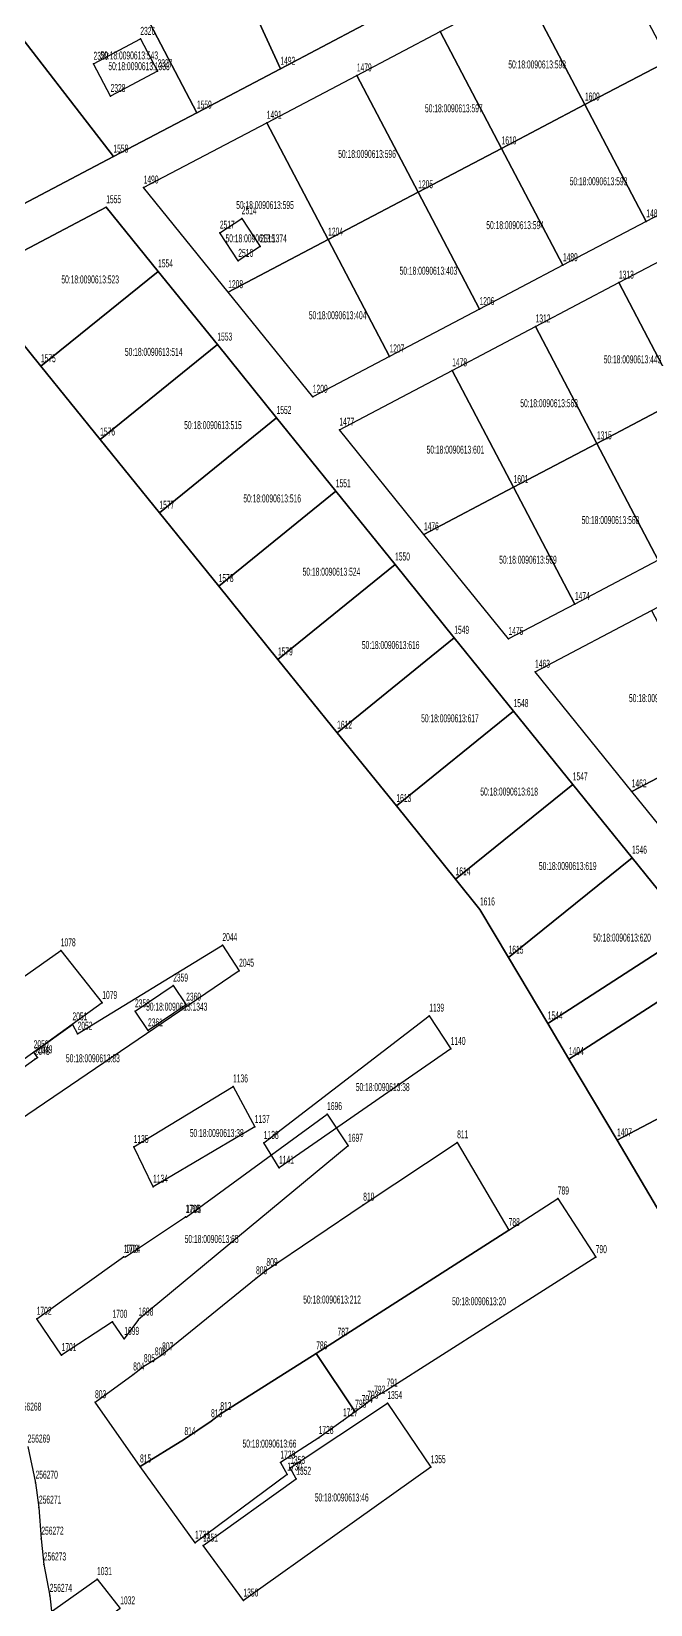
# Model space of a CAD drawing. Extents: x 1277570 to 1279623, y 422293 to 424918.
# Drawn here: x 1278161 to 1278325.3, y 422947.8 to 423365 of the extents above; entities that cross this region are included whole.
import ezdxf

# ---------------------------------------------------------------- set-up
doc = ezdxf.new("R2010")
doc.units = 0
doc.layers.get('0').update_dxf_attribs({"linetype": 'CONTINUOUS'})

# ---------------------------------------------------------------- blocks, each defined once
blk = doc.blocks.new('REGION1')
at = {"color": 7, "linetype": 'CONTINUOUS'}
for points in [[(1278436.400002, 422938.529998), (1278425.660001, 422960.000001), (1278414.629998, 422981.320002), (1278402.999998, 423003.450002), (1278391.360002, 423025.580002), (1278379.739998, 423047.700002), (1278368.109998, 423069.840001), (1278356.470002, 423091.970001), (1278342.939998, 423117.73), (1278303.630001, 423092.439999), (1278298.009999, 423101.900001), (1278336.11, 423126.430002), (1278320.400002, 423145.859998), (1278304.660002, 423165.299999), (1278288.949999, 423184.729999), (1278273.22, 423204.17), (1278257.500002, 423223.61), (1278241.769998, 423243.040001), (1278226.049999, 423262.480001), (1278210.330001, 423281.920001), (1278194.600002, 423301.350002), (1278180.84, 423318.359998), (1278144.739999, 423299.390001)], [(1278137.689999, 423308.110001), (1278182.739999, 423331.780002), (1278204.91, 423343.440002), (1278227.049999, 423355.06), (1278249.170002, 423366.700002)], [(1278434.830001, 423372.760001), (1278412.699998, 423361.129999), (1278390.569999, 423349.500002), (1278368.440001, 423337.87), (1278346.310002, 423326.239998), (1278324.179999, 423314.61), (1278302.05, 423302.979998), (1278279.910001, 423291.350001), (1278256.020001, 423278.789998), (1278235.67, 423268.090002), (1278213.209998, 423295.830002), (1278190.769998, 423323.580001), (1278223.450002, 423340.749998), (1278247.359998, 423353.310001), (1278269.490002, 423364.949998), (1278291.62, 423376.570001)], [(1278484.98, 423368.160002), (1278491.3, 423350.460001), (1278503.149998, 423317.159998), (1278482.270002, 423306.179998), (1278460.129998, 423294.550001), (1278438.01, 423282.919999), (1278415.870001, 423271.290001), (1278393.740002, 423259.659999), (1278371.609999, 423248.030002), (1278349.48, 423236.4), (1278327.350001, 423224.769998), (1278305.229999, 423213.140001), (1278287.610001, 423203.880001), (1278265.16, 423231.620002), (1278242.709999, 423259.370001), (1278272.66, 423275.110001), (1278294.789998, 423286.739998), (1278316.920002, 423298.36), (1278339.05, 423310.000002), (1278361.169999, 423321.62), (1278383.309998, 423333.260001), (1278405.440001, 423344.879999), (1278427.58, 423356.510001), (1278449.699999, 423368.149998)]]:
    blk.add_lwpolyline(points, dxfattribs=at)
blk.add_lwpolyline([(1278347.709999, 423223.039998), (1278369.830001, 423234.67), (1278391.970001, 423246.300002), (1278414.099999, 423257.929999), (1278436.229998, 423269.560002), (1278458.360001, 423281.189999), (1278480.49, 423292.820001), (1278506.880001, 423306.689999), (1278520.440002, 423268.63), (1278534.000002, 423230.570002), (1278517.700002, 423221.999998), (1278495.579999, 423210.38), (1278473.45, 423198.749998), (1278451.310001, 423187.110002), (1278429.189998, 423175.489999), (1278407.06, 423163.860002), (1278384.920001, 423152.23), (1278362.790002, 423140.600002), (1278345.959998, 423131.749999), (1278320.310002, 423163.45), (1278294.660001, 423195.17), (1278325.58, 423211.410001)], close=True, dxfattribs=at)

msp = doc.modelspace()

# ---------------------------------------------------------------- linework, layer by layer
at = {"color": 7, "linetype": 'CONTINUOUS'}
for points in [[(1278210.379999, 423391.489998), (1278230.680002, 423401.870002), (1278249.170002, 423366.700002), (1278227.049999, 423355.06)], [(1278184.880001, 423381.560002), (1278210.379999, 423391.489998), (1278227.049999, 423355.06), (1278204.91, 423343.440002)], [(1278291.62, 423376.570001), (1278313.749999, 423388.199998), (1278330.029998, 423357.22), (1278307.889999, 423345.589998)], [(1278152.310002, 423371.110002), (1278178.100001, 423378.92), (1278184.880001, 423381.560002), (1278204.91, 423343.440002), (1278182.739999, 423331.780002)], [(1278269.490002, 423364.949998), (1278291.62, 423376.570001), (1278307.889999, 423345.589998), (1278285.770001, 423333.960001)], [(1278099.62, 423355.159999), (1278152.310002, 423371.110002), (1278182.739999, 423331.780002), (1278137.689999, 423308.110001)], [(1278189.889999, 423363.000001), (1278194.459999, 423354.420002), (1278181.989998, 423347.850002), (1278177.470001, 423356.389998)], [(1278247.359998, 423353.310001), (1278269.490002, 423364.949998), (1278285.770001, 423333.960001), (1278263.640002, 423322.329999)], [(1278307.889999, 423345.589998), (1278330.029998, 423357.22), (1278346.310002, 423326.239998), (1278324.179999, 423314.61)], [(1278223.450002, 423340.749998), (1278247.359998, 423353.310001), (1278263.640002, 423322.329999), (1278239.730001, 423309.77)], [(1278285.770001, 423333.960001), (1278307.889999, 423345.589998), (1278324.179999, 423314.61), (1278302.05, 423302.979998)], [(1278190.769998, 423323.580001), (1278223.450002, 423340.749998), (1278239.730001, 423309.77), (1278213.209998, 423295.830002)], [(1278263.640002, 423322.329999), (1278285.770001, 423333.960001), (1278302.05, 423302.979998), (1278279.910001, 423291.350001)], [(1278239.730001, 423309.77), (1278263.640002, 423322.329999), (1278279.910001, 423291.350001), (1278256.020001, 423278.789998)], [(1278144.739999, 423299.390001), (1278180.84, 423318.359998), (1278194.600002, 423301.350002), (1278163.499998, 423276.189998)], [(1278216.81, 423315.409999), (1278221.710002, 423307.940001), (1278215.889999, 423304.130002), (1278210.990002, 423311.6)], [(1278213.209998, 423295.830002), (1278239.730001, 423309.77), (1278256.020001, 423278.789998), (1278235.67, 423268.090002)], [(1278316.920002, 423298.36), (1278339.05, 423310.000002), (1278355.33, 423279.01), (1278333.210001, 423267.390002)], [(1278163.499998, 423276.189998), (1278194.600002, 423301.350002), (1278210.330001, 423281.920001), (1278179.230002, 423256.749998)], [(1278294.789998, 423286.739998), (1278316.920002, 423298.36), (1278333.210001, 423267.390002), (1278311.070002, 423255.750001)], [(1278272.66, 423275.110001), (1278294.789998, 423286.739998), (1278311.070002, 423255.750001), (1278288.949999, 423244.129998)], [(1278179.230002, 423256.749998), (1278210.330001, 423281.920001), (1278226.049999, 423262.480001), (1278194.950001, 423237.320002)], [(1278242.709999, 423259.370001), (1278272.66, 423275.110001), (1278288.949999, 423244.129998), (1278265.16, 423231.620002)], [(1278311.070002, 423255.750001), (1278333.210001, 423267.390002), (1278349.48, 423236.4), (1278327.350001, 423224.769998)], [(1278194.950001, 423237.320002), (1278226.049999, 423262.480001), (1278241.769998, 423243.040001), (1278210.68, 423217.890001)], [(1278288.949999, 423244.129998), (1278311.070002, 423255.750001), (1278327.350001, 423224.769998), (1278305.229999, 423213.140001)], [(1278210.68, 423217.890001), (1278241.769998, 423243.040001), (1278257.500002, 423223.61), (1278226.399998, 423198.450001)], [(1278265.16, 423231.620002), (1278288.949999, 423244.129998), (1278305.229999, 423213.140001), (1278287.610001, 423203.880001)], [(1278226.399998, 423198.450001), (1278257.500002, 423223.61), (1278273.22, 423204.17), (1278242.130002, 423179.01)], [(1278294.660001, 423195.17), (1278325.58, 423211.410001), (1278344.190001, 423175.999999), (1278320.310002, 423163.45)], [(1278242.130002, 423179.01), (1278273.22, 423204.17), (1278288.949999, 423184.729999), (1278257.850001, 423159.579999)], [(1278257.850001, 423159.579999), (1278288.949999, 423184.729999), (1278304.660002, 423165.299999), (1278273.57, 423140.139999)], [(1278320.310002, 423163.45), (1278344.190001, 423175.999999), (1278362.790002, 423140.600002), (1278345.959998, 423131.749999)], [(1278273.57, 423140.139999), (1278304.660002, 423165.299999), (1278320.400002, 423145.859998), (1278287.630002, 423119.360001), (1278280.039998, 423132.140002)], [(1278287.630002, 423119.360001), (1278320.400002, 423145.859998), (1278336.11, 423126.430002), (1278298.009999, 423101.900001)], [(1278168.780001, 423121.29), (1278179.789998, 423107.340002), (1278124.859998, 423067.899998), (1278113.770002, 423082.429998)], [(1278211.669999, 423122.710002), (1278216.110001, 423115.900001), (1278135.350001, 423061.04), (1278129.529998, 423069.09), (1278161.869999, 423092.460002), (1278162.62, 423092.910001), (1278161.579998, 423094.269998), (1278171.880001, 423101.66), (1278173.23, 423099.179999)], [(1278303.630001, 423092.439999), (1278342.939998, 423117.73), (1278356.470002, 423091.970001), (1278316.42, 423070.919999)], [(1278188.480002, 423105.13), (1278198.6, 423111.94), (1278202.049999, 423106.889998), (1278191.930001, 423100.080002)], [(1278222.659999, 423070.229999), (1278266.579998, 423103.970001), (1278272.259998, 423095.140002), (1278226.71, 423063.649999)], [(1278316.42, 423070.919999), (1278356.470002, 423091.970001), (1278368.109998, 423069.840001), (1278329.219999, 423049.399999)], [(1278193.28, 423058.62), (1278188.119998, 423069.150001), (1278214.499999, 423085.210002), (1278220.259998, 423074.459999)], [(1278239.460002, 423077.880001), (1278245.030001, 423069.469998), (1278189.409998, 423023.37), (1278185.630002, 423018.26), (1278182.49, 423022.789998), (1278168.989998, 423013.959999), (1278162.380002, 423023.569998), (1278185.450002, 423040.04), (1278185.910002, 423040.010002), (1278201.859998, 423050.67), (1278202.090001, 423050.539998)], [(1278177.869998, 423001.460002), (1278187.990001, 423008.820001), (1278190.830001, 423011.01), (1278193.75, 423012.800001), (1278195.67, 423014.149998), (1278220.600002, 423034.33), (1278223.360002, 423036.519999), (1278249.04, 423053.850001), (1278273.980002, 423070.38), (1278287.649999, 423047.120001), (1278242.229998, 423018), (1278236.569999, 423014.420002), (1278211.119999, 422998.309999), (1278208.66, 422996.419999), (1278201.599999, 422991.690002), (1278189.81, 422984.419998)], [(1278236.569999, 423014.420002), (1278242.229998, 423018), (1278287.649999, 423047.120001), (1278300.690001, 423055.480002), (1278310.76, 423039.930001), (1278255.239999, 423004.559998), (1278251.939998, 423002.680001), (1278250.119999, 423001.32), (1278248.620002, 423000.170002), (1278246.899998, 422998.939998)], [(1278189.81, 422984.419998), (1278201.599999, 422991.690002), (1278208.66, 422996.419999), (1278211.119999, 422998.309999), (1278236.569999, 423014.420002), (1278246.899998, 422998.939998), (1278243.680002, 422996.65), (1278237.219999, 422991.99), (1278227.059999, 422985.439999), (1278228.879999, 422982.280002), (1278204.419998, 422964.220002)], [(1278217.259999, 422948.87), (1278206.529998, 422963.450001), (1278231.269999, 422981.139998), (1278229.670002, 422984.049999), (1278255.45, 423001.259999), (1278266.98, 422984.229999)], [(1278136.99, 422925.279999), (1278178.390001, 422954.540002), (1278184.549998, 422946.799999), (1278143.320001, 422916.989999)]]:
    msp.add_lwpolyline(points, close=True, dxfattribs=at)
for points in [[(1278144.739999, 423299.390001), (1278163.499998, 423276.189998), (1278179.230002, 423256.749998), (1278194.950001, 423237.320002), (1278210.68, 423217.890001), (1278226.399998, 423198.450001), (1278242.130002, 423179.01), (1278257.850001, 423159.579999), (1278273.57, 423140.139999), (1278280.039998, 423132.140002), (1278287.630002, 423119.360001), (1278298.009999, 423101.900001), (1278303.630001, 423092.439999), (1278316.42, 423070.919999), (1278329.219999, 423049.399999), (1278342.000002, 423027.889998), (1278354.800001, 423006.359999), (1278367.589999, 422984.839999), (1278377.3, 422968.509998), (1278376.359998, 422961.210001), (1278374.140002, 422943.900002)], [(1278374.140002, 422943.900002), (1278376.359998, 422961.210001), (1278377.3, 422968.509998), (1278367.589999, 422984.839999), (1278354.800001, 423006.359999), (1278342.000002, 423027.889998), (1278329.219999, 423049.399999), (1278316.42, 423070.919999), (1278303.630001, 423092.439999), (1278298.009999, 423101.900001), (1278287.630002, 423119.360001), (1278280.039998, 423132.140002), (1278273.57, 423140.139999), (1278257.850001, 423159.579999), (1278242.130002, 423179.01), (1278226.399998, 423198.450001), (1278210.68, 423217.890001), (1278194.950001, 423237.320002), (1278179.230002, 423256.749998), (1278163.499998, 423276.189998), (1278144.739999, 423299.390001)], [(1278159.990001, 422989.689998), (1278162.080001, 422980.130001), (1278162.98, 422973.509999), (1278163.609999, 422965.270001), (1278164.280001, 422958.430001), (1278165.840001, 422950.109998), (1278166.809999, 422941.160001)]]:
    msp.add_lwpolyline(points, dxfattribs=at)
at = {"color": 7}
for p in [(1278189.889999, 423363.000001), (1278269.490002, 423364.949998), (1278177.470001, 423356.389998), (1278194.459999, 423354.420002), (1278227.049999, 423355.06), (1278247.359998, 423353.310001), (1278181.989998, 423347.850002), (1278307.889999, 423345.589998), (1278204.91, 423343.440002), (1278223.450002, 423340.749998), (1278285.770001, 423333.960001), (1278182.739999, 423331.780002), (1278190.769998, 423323.580001), (1278263.640002, 423322.329999), (1278180.84, 423318.359998), (1278216.81, 423315.409999), (1278210.990002, 423311.6), (1278324.179999, 423314.61), (1278221.710002, 423307.940001), (1278239.730001, 423309.77), (1278215.889999, 423304.130002), (1278302.05, 423302.979998), (1278194.600002, 423301.350002), (1278213.209998, 423295.830002), (1278316.920002, 423298.36), (1278279.910001, 423291.350001), (1278294.789998, 423286.739998), (1278210.330001, 423281.920001), (1278256.020001, 423278.789998), (1278163.499998, 423276.189998), (1278272.66, 423275.110001), (1278235.67, 423268.090002), (1278226.049999, 423262.480001), (1278242.709999, 423259.370001), (1278179.230002, 423256.749998), (1278311.070002, 423255.750001), (1278241.769998, 423243.040001), (1278288.949999, 423244.129998), (1278194.950001, 423237.320002), (1278265.16, 423231.620002), (1278257.500002, 423223.61), (1278210.68, 423217.890001), (1278305.229999, 423213.140001), (1278273.22, 423204.17), (1278287.610001, 423203.880001), (1278226.399998, 423198.450001), (1278294.660001, 423195.17), (1278288.949999, 423184.729999), (1278242.130002, 423179.01), (1278304.660002, 423165.299999), (1278320.310002, 423163.45), (1278257.850001, 423159.579999), (1278320.400002, 423145.859998), (1278273.57, 423140.139999), (1278280.039998, 423132.140002), (1278168.780001, 423121.29), (1278211.669999, 423122.710002), (1278287.630002, 423119.360001), (1278216.110001, 423115.900001), (1278198.6, 423111.94), (1278179.789998, 423107.340002), (1278202.049999, 423106.889998), (1278188.480002, 423105.13), (1278266.579998, 423103.970001), (1278171.880001, 423101.66), (1278173.23, 423099.179999), (1278191.930001, 423100.080002), (1278298.009999, 423101.900001), (1278272.259998, 423095.140002), (1278161.579998, 423094.269998), (1278161.869999, 423092.460002), (1278162.62, 423092.910001), (1278303.630001, 423092.439999), (1278214.499999, 423085.210002), (1278239.460002, 423077.880001), (1278220.259998, 423074.459999), (1278222.659999, 423070.229999), (1278245.030001, 423069.469998), (1278273.980002, 423070.38), (1278316.42, 423070.919999), (1278188.119998, 423069.150001), (1278226.71, 423063.649999), (1278193.28, 423058.62), (1278249.04, 423053.850001), (1278300.690001, 423055.480002), (1278201.859998, 423050.67), (1278202.090001, 423050.539998), (1278287.649999, 423047.120001), (1278185.450002, 423040.04), (1278185.910002, 423040.010002), (1278223.360002, 423036.519999), (1278310.76, 423039.930001), (1278220.600002, 423034.33), (1278162.380002, 423023.569998), (1278182.49, 423022.789998), (1278189.409998, 423023.37), (1278185.630002, 423018.26), (1278242.229998, 423018), (1278168.989998, 423013.959999), (1278190.830001, 423011.01), (1278193.75, 423012.800001), (1278195.67, 423014.149998), (1278236.569999, 423014.420002), (1278187.990001, 423008.820001), (1278251.939998, 423002.680001), (1278255.239999, 423004.559998), (1278177.869998, 423001.460002), (1278246.899998, 422998.939998), (1278248.620002, 423000.170002), (1278250.119999, 423001.32), (1278255.45, 423001.259999), (1278208.66, 422996.419999), (1278211.119999, 422998.309999), (1278243.680002, 422996.65), (1278201.599999, 422991.690002), (1278237.219999, 422991.99), (1278189.81, 422984.419998), (1278227.059999, 422985.439999), (1278228.879999, 422982.280002), (1278229.670002, 422984.049999), (1278266.98, 422984.229999), (1278162.080001, 422980.130001), (1278231.269999, 422981.139998), (1278162.98, 422973.509999), (1278163.609999, 422965.270001), (1278204.419998, 422964.220002), (1278206.529998, 422963.450001), (1278164.280001, 422958.430001), (1278178.390001, 422954.540002), (1278165.840001, 422950.109998), (1278217.259999, 422948.87)]:
    msp.add_point(p, dxfattribs=at)

# ---------------------------------------------------------------- block references
msp.add_blockref('REGION1', (0, 0), dxfattribs=at)

# ---------------------------------------------------------------- texts
at = {"color": 7, "width": 0.5}
for s, height, p in [('2326', 2.122557, (1278189.889999, 423364.072441)), ('2329', 2.122561, (1278177.470001, 423357.46244)), ('50:18:0090613:543', 2.122561, (1278179.297125, 423357.55978)), ('2327', 2.122557, (1278194.459999, 423355.492442)), ('1492', 2.122557, (1278227.049999, 423356.13244)), ('50:18:0090613:598', 2.122557, (1278287.566562, 423355.170004)), ('50:18:0090613:1333', 2.122557, (1278181.411864, 423354.709524)), ('1479', 2.122557, (1278247.359998, 423354.382442)), ('2328', 2.122557, (1278181.989998, 423348.922442)), ('1609', 2.122557, (1278307.889999, 423346.662443)), ('1559', 2.122557, (1278204.91, 423344.512443)), ('50:18:0090613:597', 2.122557, (1278265.440213, 423343.540666)), ('1491', 2.122557, (1278223.450002, 423341.822443)), ('1610', 2.122557, (1278285.770001, 423335.032441)), ('1558', 2.122557, (1278182.739999, 423332.852442)), ('50:18:0090613:596', 2.122561, (1278242.419998, 423331.44244)), ('1490', 2.122557, (1278190.769998, 423324.652442)), ('1205', 2.122561, (1278263.640002, 423323.40244)), ('50:18:0090613:593', 2.122561, (1278303.848225, 423324.186655)), ('1555', 2.122561, (1278180.84, 423319.43244)), ('50:18:0090613:595', 2.122557, (1278215.328999, 423317.893678)), ('2514', 2.122561, (1278216.81, 423316.482441)), ('1488', 2.122557, (1278324.179999, 423315.682441)), ('2517', 2.122561, (1278210.990002, 423312.672441)), ('50:18:0090613:1374', 2.122557, (1278212.497826, 423309.062481)), ('1204', 2.122557, (1278239.730001, 423310.842441)), ('50:18:0090613:594', 2.122557, (1278281.718227, 423312.556656)), ('2516', 2.122557, (1278215.889999, 423305.202442)), ('2515', 2.122557, (1278221.710002, 423309.012441)), ('1554', 2.122557, (1278194.600002, 423302.422443)), ('1489', 2.122557, (1278302.05, 423304.052443)), ('50:18:0090613:523', 2.122557, (1278168.933461, 423298.158861)), ('1208', 2.122557, (1278213.209998, 423296.902442)), ('50:18:0090613:403', 2.122557, (1278258.698583, 423300.463855)), ('1313', 2.122557, (1278316.920002, 423299.432441)), ('1206', 2.122557, (1278279.910001, 423292.422441)), ('50:18:0090613:404', 2.122557, (1278234.607352, 423288.666324)), ('1312', 2.122557, (1278294.789998, 423287.812443)), ('1553', 2.122557, (1278210.330001, 423282.992442)), ('1207', 2.122557, (1278256.020001, 423279.862443)), ('1575', 2.122557, (1278163.499998, 423277.262443)), ('50:18:0090613:514', 2.122557, (1278185.789402, 423278.954034)), ('1478', 2.122557, (1278272.66, 423276.182441)), ('50:18:0090613:443', 2.122557, (1278312.872797, 423276.960206)), ('1209', 2.122557, (1278235.67, 423269.162442)), ('1552', 2.122557, (1278226.049999, 423263.552441)), ('50:18:0090613:563', 2.122561, (1278290.741987, 423265.336452)), ('50:18:0090613:515', 2.122561, (1278201.515601, 423259.520847)), ('1477', 2.122557, (1278242.709999, 423260.442441)), ('1576', 2.122557, (1278179.230002, 423257.822443)), ('1315', 2.122557, (1278311.070002, 423256.822441)), ('50:18:0090613:601', 2.122561, (1278265.874728, 423253.02033)), ('1551', 2.122557, (1278241.769998, 423244.112441)), ('1601', 2.122557, (1278288.949999, 423245.202443)), ('1577', 2.122557, (1278194.950001, 423238.392442)), ('50:18:0090613:516', 2.122557, (1278217.237193, 423240.085636)), ('50:18:0090613:568', 2.122557, (1278307.024787, 423234.349216)), ('1476', 2.122557, (1278265.16, 423232.692442)), ('1550', 2.122557, (1278257.500002, 423224.68244)), ('50:18:0090613:569', 2.122561, (1278285.131646, 423223.824671)), ('1578', 2.122557, (1278210.68, 423218.962441)), ('50:18:0090613:524', 2.122557, (1278232.962807, 423220.649247)), ('1474', 2.122557, (1278305.229999, 423214.212441)), ('1549', 2.122561, (1278273.22, 423205.242441)), ('1475', 2.122557, (1278287.610001, 423204.952442)), ('50:18:0090613:616', 2.122561, (1278248.686592, 423201.212227)), ('1579', 2.122557, (1278226.399998, 423199.522441)), ('1463', 2.122557, (1278294.660001, 423196.242441)), ('1548', 2.122561, (1278288.949999, 423185.802441)), ('50:18:0090613:570', 2.122561, (1278319.586018, 423187.127951)), ('1612', 2.122557, (1278242.130002, 423180.082441)), ('50:18:0090613:617', 2.122561, (1278264.414007, 423181.77606)), ('1547', 2.122561, (1278304.660002, 423166.37244)), ('1462', 2.122557, (1278320.310002, 423164.522441)), ('1613', 2.122561, (1278257.850001, 423160.652441)), ('50:18:0090613:618', 2.122557, (1278280.130993, 423162.338821)), ('1546', 2.122557, (1278320.400002, 423146.932443)), ('50:18:0090613:619', 2.122557, (1278295.681888, 423142.611076)), ('1614', 2.122561, (1278273.57, 423141.212441)), ('1616', 2.122557, (1278280.039998, 423133.212442)), ('1078', 2.122561, (1278168.780001, 423122.362441)), ('2044', 2.122557, (1278211.669999, 423123.782443)), ('50:18:0090613:620', 2.122557, (1278310.10859, 423123.620396)), ('1615', 2.122557, (1278287.630002, 423120.432441)), ('2359', 2.122557, (1278198.6, 423113.012441)), ('2045', 2.122557, (1278216.110001, 423116.972442)), ('1079', 2.122557, (1278179.789998, 423108.412442)), ('2358', 2.122561, (1278188.480002, 423106.202441)), ('50:18:0090613:1343', 2.122557, (1278191.412827, 423105.302479)), ('2360', 2.122557, (1278202.049999, 423107.962443)), ('1139', 2.122557, (1278266.579998, 423105.042442)), ('2051', 2.122557, (1278171.880001, 423102.732441)), ('2361', 2.122557, (1278191.930001, 423101.152442)), ('1544', 2.122557, (1278298.009999, 423102.972442)), ('2052', 2.122561, (1278173.23, 423100.25244)), ('2050', 2.122557, (1278161.579998, 423095.342443)), ('2048', 2.122557, (1278161.869999, 423093.532443)), ('2049', 2.122557, (1278162.62, 423093.982442)), ('1140', 2.122557, (1278272.259998, 423096.212443)), ('1404', 2.122561, (1278303.630001, 423093.51244)), ('50:18:0090613:83', 2.122557, (1278170.142839, 423091.620854)), ('1136', 2.122557, (1278214.499999, 423086.282442)), ('50:18:0090613:38', 2.122561, (1278247.067984, 423083.978429)), ('1137', 2.122561, (1278220.259998, 423075.53244)), ('1696', 2.122557, (1278239.460002, 423078.952441)), ('50:18:0090613:38', 2.122561, (1278203.013891, 423071.805374)), ('1138', 2.122561, (1278222.659999, 423071.30244)), ('811', 2.122557, (1278273.980002, 423071.45244)), ('1407', 2.122561, (1278316.42, 423071.99244)), ('1135', 2.122557, (1278188.119998, 423070.222441)), ('1697', 2.122557, (1278245.030001, 423070.542443)), ('1141', 2.122561, (1278226.71, 423064.722441)), ('1134', 2.122557, (1278193.28, 423059.692441)), ('810', 2.122557, (1278249.04, 423054.922441)), ('789', 2.122557, (1278300.690001, 423056.552442)), ('1705', 2.122557, (1278201.859998, 423051.74244)), ('1706', 2.122557, (1278202.090001, 423051.612443)), ('788', 2.122557, (1278287.649999, 423048.192441)), ('50:18:0090613:65', 2.122557, (1278201.65706, 423043.699918)), ('1703', 2.122557, (1278185.450002, 423041.11244)), ('1704', 2.122557, (1278185.910002, 423041.082442)), ('790', 2.122557, (1278310.76, 423041.002442)), ('808', 2.122557, (1278220.600002, 423035.402441)), ('809', 2.122561, (1278223.360002, 423037.59244)), ('50:18:0090613:212', 2.122557, (1278233.137055, 423027.633869)), ('50:18:0090613:20', 2.122557, (1278272.630828, 423027.183507)), ('1702', 2.122557, (1278162.380002, 423024.642443)), ('1700', 2.122557, (1278182.49, 423023.862443)), ('1698', 2.122561, (1278189.409998, 423024.442441)), ('1699', 2.122557, (1278185.630002, 423019.332441)), ('787', 2.122557, (1278242.229998, 423019.072441)), ('1701', 2.122561, (1278168.989998, 423015.032441)), ('806', 2.122557, (1278193.75, 423013.872441)), ('807', 2.122557, (1278195.67, 423015.222443)), ('786', 2.122557, (1278236.569999, 423015.492443)), ('804', 2.122557, (1278187.990001, 423009.892442)), ('805', 2.122561, (1278190.830001, 423012.082441)), ('791', 2.122557, (1278255.239999, 423005.632443)), ('803', 2.122557, (1278177.869998, 423002.532442)), ('794', 2.122557, (1278248.620002, 423001.242442)), ('793', 2.122557, (1278250.119999, 423002.392441)), ('792', 2.122557, (1278251.939998, 423003.752442)), ('1354', 2.122561, (1278255.45, 423002.33244)), ('256268', 2.122557, (1278157.690001, 422999.242443)), ('813', 2.122561, (1278208.66, 422997.49244)), ('812', 2.122561, (1278211.119999, 422999.382441)), ('1727', 2.122557, (1278243.680002, 422997.722441)), ('795', 2.122557, (1278246.899998, 423000.012443)), ('814', 2.122557, (1278201.599999, 422992.762443)), ('1728', 2.122557, (1278237.219999, 422993.06244)), ('256269', 2.122557, (1278159.990001, 422990.762443)), ('50:18:0090613:66', 2.122557, (1278217.011839, 422989.435062)), ('815', 2.122557, (1278189.81, 422985.492443)), ('1729', 2.122561, (1278227.059999, 422986.512441)), ('1353', 2.122561, (1278229.670002, 422985.122441)), ('1355', 2.122561, (1278266.98, 422985.302441)), ('256270', 2.122557, (1278162.080001, 422981.202441)), ('1730', 2.122557, (1278228.879999, 422983.352442)), ('1352', 2.122557, (1278231.269999, 422982.212443)), ('256271', 2.122561, (1278162.98, 422974.582441)), ('50:18:0090613:46', 2.122557, (1278236.186368, 422975.145445)), ('256272', 2.122557, (1278163.609999, 422966.342441)), ('1731', 2.122557, (1278204.419998, 422965.292442)), ('1351', 2.122557, (1278206.529998, 422964.522441)), ('256273', 2.122557, (1278164.280001, 422959.502442)), ('1031', 2.122557, (1278178.390001, 422955.612442)), ('256274', 2.122557, (1278165.840001, 422951.182443)), ('1032', 2.122561, (1278184.549998, 422947.872441)), ('1350', 2.122561, (1278217.259999, 422949.942441))]:
    msp.add_text(s, height=height, dxfattribs=at).set_placement(p)

doc.saveas('drawing.dxf')
